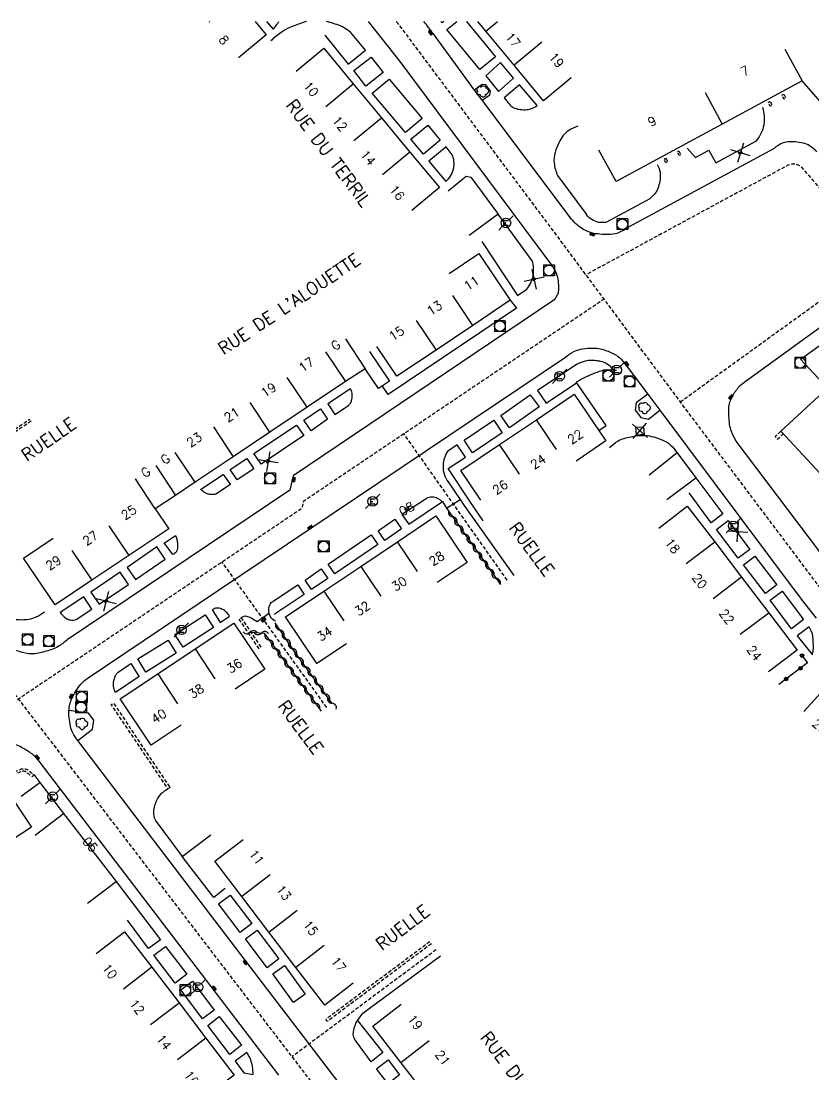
# Model space of a CAD drawing. Header units: millimetres. Extents: x 155999 to 157001, y 123000 to 124001.
# Drawn here: x 156659.5 to 156770.1, y 123853 to 124000.1 of the extents above; entities that cross this region are included whole.
import ezdxf
from ezdxf.enums import TextEntityAlignment as Align

# ---------------------------------------------------------------- set-up
doc = ezdxf.new("R2010")
doc.units = ezdxf.units.MM
doc.linetypes.add('DASHED', pattern=[0.75, 0.5, -0.25])
doc.layers.get('0').update_dxf_attribs({"linetype": 'CONTINUOUS'})
for name, color, linetype in [('W0001', 6, 'DASHED'), ('W0008', 7, 'CONTINUOUS'), ('W0017', 7, 'CONTINUOUS'), ('W0100', 7, 'CONTINUOUS'), ('W0112', 1, 'DASHED'), ('W0300', 7, 'CONTINUOUS'), ('W0310', 3, 'CONTINUOUS'), ('W0322', 7, 'CONTINUOUS'), ('W0400', 7, 'CONTINUOUS'), ('W0420', 7, 'CONTINUOUS'), ('W0471', 7, 'CONTINUOUS'), ('W0989', 7, 'CONTINUOUS'), ('W0991', 7, 'CONTINUOUS'), ('W1102', 7, 'CONTINUOUS')]:
    doc.layers.add(name, color=color, linetype=linetype)
doc.styles.get("Standard").update_dxf_attribs({"font": 'romans.shx', "width": 0.85})

# ---------------------------------------------------------------- blocks, each defined once
blk = doc.blocks.new('T400')
for p, q in [((-0.15, 0.3), (0.15, 0.3)), ((-0.15, -0.25), (-0.15, 0.3)), ((-0.15, 0.15), (0.15, 0.15)), ((-0.15, 0), (0.15, 0)), ((0.15, 0.3), (0.15, -0.25)), ((-0.15, -0.15), (0.15, -0.15)), ((-0.15, -0.25), (-0.15, -0.3)), ((-0.15, -0.3), (0.15, -0.3)), ((0.15, -0.3), (0.15, -0.25))]:
    blk.add_line(p, q)
blk = doc.blocks.new('t991o')
at = {"color": 0, "linetype": 'Continuous'}
for p, q in [((-1, 1), (1, -1)), ((-1, -1), (1, 1))]:
    blk.add_line(p, q, dxfattribs=at)
blk = doc.blocks.new('t310o')
at = {"color": 0, "linetype": 'Continuous'}
for centre, start, end in [((-0.5, 0.38), 216.8699, 323.1304), ((0.5, -0.37), 36.8699, 143.1303)]:
    blk.add_arc(centre, 0.625, start, end, dxfattribs=at)
blk = doc.blocks.new('T420')
for p, q in [((0.75, 0.75), (-0.75, 0.75)), ((-0.75, 0.75), (-0.75, -0.75)), ((0.75, 0.75), (0.75, -0.75)), ((0.75, -0.75), (-0.75, -0.75))]:
    blk.add_line(p, q)
blk.add_ellipse((0, 0), major_axis=(-0.53, 0.53), ratio=1, start_param=3.926991, end_param=10.210176)
blk = doc.blocks.new('T471')
for p, q in [((-0.333334, 0.333334), (-0.333334, -0.333334)), ((-0.333334, 0.333334), (0.333334, 0.333334)), ((-0.333334, 0), (0, 0)), ((0.500001, 0.500001), (1.000002, 1.000002)), ((-0.500001, -0.500001), (-1.000002, -1.000002)), ((-0.333334, -0.333334), (0.333334, -0.333334))]:
    blk.add_line(p, q)
blk.add_ellipse((0, 0), major_axis=(0.471405, 0.471405), ratio=1, start_param=5.4977871438, end_param=11.780972451)
blk = doc.blocks.new('T300')
for p, q in [((-0.8, 0.51), (-0.86, 0.34)), ((-0.86, 0.34), (-0.86, 0.17)), ((-0.86, 0.17), (-0.74, 0.06)), ((-0.69, 0.63), (-0.8, 0.51)), ((-0.8, -0.06), (-0.74, 0.06)), ((-0.74, 0.06), (-0.69, 0.11)), ((-0.57, 0.69), (-0.69, 0.63)), ((-0.46, 0.69), (-0.57, 0.69)), ((-0.29, 0.63), (-0.46, 0.69)), ((-0.29, 0.63), (-0.17, 0.74)), ((-0.23, 0.57), (-0.29, 0.63)), ((-0.17, 0.74), (-0.06, 0.8)), ((-0.06, 0.8), (0.06, 0.8)), ((0.06, 0.8), (0.23, 0.74)), ((0.23, 0.74), (0.34, 0.63)), ((0.34, 0.63), (0.4, 0.51)), ((0.46, 0.46), (0.34, 0.46)), ((0.4, 0.51), (0.4, 0.46)), ((0.57, 0.4), (0.46, 0.46)), ((0.57, 0.4), (0.69, 0.29)), ((0.69, 0.29), (0.74, 0.17)), ((0.74, 0.06), (0.69, -0.17)), ((0.74, 0.17), (0.74, 0.06)), ((-0.8, -0.17), (-0.8, -0.06)), ((-0.8, -0.23), (-0.8, -0.17)), ((-0.74, -0.34), (-0.8, -0.23)), ((-0.69, -0.4), (-0.74, -0.34)), ((-0.51, -0.46), (-0.69, -0.4)), ((-0.4, -0.46), (-0.51, -0.46)), ((-0.4, -0.46), (-0.34, -0.46)), ((-0.34, -0.46), (-0.34, -0.4)), ((-0.34, -0.51), (-0.34, -0.46)), ((-0.29, -0.63), (-0.34, -0.51)), ((-0.17, -0.74), (-0.29, -0.63)), ((-0.06, -0.8), (-0.17, -0.74)), ((0.06, -0.8), (-0.06, -0.8)), ((0.17, -0.74), (0.06, -0.8)), ((0.23, -0.69), (0.17, -0.74)), ((0.29, -0.46), (0.23, -0.46)), ((0.29, -0.63), (0.23, -0.69)), ((0.46, -0.4), (0.29, -0.46)), ((0.34, -0.51), (0.29, -0.63)), ((0.34, -0.51), (0.34, -0.46)), ((0.57, -0.34), (0.46, -0.4)), ((0.63, -0.29), (0.57, -0.34)), ((0.69, -0.17), (0.63, -0.29))]:
    blk.add_line(p, q)
blk = doc.blocks.new('t322o')
at = {"color": 0, "linetype": 'Continuous'}
for radius in [0.25, 0.15]:
    blk.add_circle((0, 0), radius, dxfattribs=at)

msp = doc.modelspace()

# ---------------------------------------------------------------- linework, layer by layer
at = {"layer": 'W0001', "flags": 128}
for points in [[(156711.82, 124000, -0.001212), (156712.23, 123999.46), (156734.75, 123969.36), (156751.66, 123946.58), (156770.71, 123921.23, 0.0711), (156793.36, 123898.68)], [(156751.42, 123946.9), (156786.61, 123972.32, -0.388264), (156773.42, 123973.86), (156768.27, 123979.81, 0.260388), (156766.25, 123979.83), (156738.25, 123964.64)], [(156745.17, 123794.22, -0.020477), (156732.02, 123810.07), (156664.75, 123898.11), (156653.42, 123912.87), (156639.92, 123930.47, 0.062431), (156613.96, 123956.77), (156608.77, 123960.69), (156590.49, 123972.88)]]:
    msp.add_lwpolyline(points, format="xyb", dxfattribs=at)
for points in [[(156505.17, 123785.95), (156582.99, 123852.66), (156595.98, 123863.08), (156616.57, 123876.91), (156651.85, 123900.58), (156667.36, 123911.04), (156698.69, 123932.1), (156698.93, 123933.1), (156740.77, 123961.26)], [(156727.28, 123922.05), (156712.86, 123942.48)], [(156702.11, 123904.27), (156687.5, 123924.58)], [(156717.36, 123870.44), (156697.29, 123855.53)]]:
    msp.add_lwpolyline(points, dxfattribs=at)
at = {"layer": 'W0008', "flags": 128}
for points in [[(156707.89, 124000), (156712.33, 123994.43), (156733.25, 123966.31, -0.062376), (156734.02, 123965.13, -0.07802), (156734.35, 123964.05, -0.027286), (156734.44, 123963, -0.042764), (156734.41, 123962.32, -0.092445), (156734.21, 123961.73, -0.062538), (156733.68, 123961), (156697.42, 123936.58), (156696.96, 123934.58), (156665.89, 123913.69, -0.041025), (156664.63, 123912.77, -0.058711), (156663.63, 123912.31, -0.025143), (156661.9, 123911.84, -0.047234), (156660.94, 123911.73, -0.059609), (156660.27, 123911.79, -0.023922), (156658.66, 123912.23, -0.10357)], [(156770.48, 123981.83, 0.062542), (156769.48, 123982.65, 0.084012), (156768.58, 123983.03, 0.037827), (156767.5, 123983.19, 0.039756), (156766.46, 123983.19, 0.086476), (156765.58, 123982.96, 0.063055), (156764.53, 123982.3), (156744.12, 123971.23, -0.05891), (156742.83, 123970.53, -0.077687), (156741.74, 123970.28, -0.029786), (156740.84, 123970.27, -0.021966), (156739.62, 123970.39, -0.101076), (156737.95, 123970.98, -0.080312), (156736.25, 123972.42), (156723.79, 123989.03), (156722.75, 123990.43), (156716.99, 123998.26, 0.002629), (156715.68, 124000)], [(156795.24, 123901.02, -0.029046), (156787.6, 123907.35, -0.00079), (156783.27, 123911.45, -0.006962), (156782.79, 123911.92, -0.007949), (156782.38, 123912.34, -0.000783), (156778.3, 123916.71, -0.014197), (156776.65, 123918.6, -0.007776), (156773.78, 123922.17), (156759.26, 123941.42, -0.043432), (156758.59, 123942.78, -0.061859), (156758.33, 123943.81, -0.033502), (156758.2, 123946, -0.082932), (156758.36, 123946.88, -0.036185), (156758.62, 123947.49, -0.022007), (156759.17, 123948.43, -0.051502), (156759.67, 123949.05, -0.037907), (156760.48, 123949.75), (156771.79, 123957.93), (156774.96, 123960.23), (156788.36, 123969.89)], [(156716.23, 123835.62), (156690.89, 123868.83), (156675.96, 123888.38), (156667.36, 123899.63, -0.045132), (156666.69, 123900.71, -0.060324), (156666.37, 123901.61, -0.030296), (156666.16, 123902.88, -0.041124), (156666.14, 123903.83, -0.090807), (156666.56, 123905.5, -0.06572), (156667.81, 123907.52, -0.043121), (156668.17, 123907.89, -0.026794), (156668.83, 123908.4), (156686.87, 123920.53), (156735.43, 123953.15, -0.052875), (156736.59, 123953.93, -0.075968), (156737.52, 123954.25, -0.028027), (156738.89, 123954.42, -0.043202), (156739.79, 123954.4, -0.056385), (156740.77, 123954.19, -0.033609), (156742.31, 123953.54, -0.083334), (156743.14, 123952.93, -0.05673), (156744.06, 123951.74), (156746.92, 123947.98), (156745.29, 123946.78), (156745.16, 123945.77), (156745.95, 123944.73), (156747.01, 123944.51), (156748.58, 123945.74), (156767.63, 123920.29, 0.006897), (156770.39, 123916.73, 0.012366)], [(156695.44, 123852.92), (156679.25, 123874.15), (156662.15, 123896.58, 0.030246), (156661.44, 123897.38, 0.044741), (156660.89, 123897.85, 0.029268), (156659.54, 123898.68, 0.046001), (156658.62, 123899.08, 0.072264), (156657.61, 123899.24, 0.039976), (156655.78, 123899.14, 0.066622), (156654.94, 123898.9, 0.045618), (156653.82, 123898.3), (156619.4, 123875.19), (156598.41, 123861.07, 0.032365), (156597.6, 123860.26, 0.05201), (156597.18, 123859.67, 0.028708), (156596.46, 123858.18, 0.042845), (156596.12, 123857.12, 0.052798), (156596.02, 123856.31, 0.031574), (156596.09, 123854.94, 0.09776), (156596.4, 123853.96, 0.068517), (156597.27, 123852.79)]]:
    msp.add_lwpolyline(points, format="xyb", dxfattribs=at)
for points in [[(156772, 123948.83), (156768.21, 123952.88), (156771.49, 123955.19), (156775.01, 123951.35)], [(156746.92, 123947.98), (156748.58, 123945.74)], [(156659.49, 123891.9), (156662.08, 123893.8)]]:
    msp.add_lwpolyline(points, dxfattribs=at)
at = {"layer": 'W0017', "flags": 128}
for points in [[(156693.73, 124000), (156694.62, 123998.92, 0.046667), (156695.21, 123999.64, 0.039562), (156695.41, 124000)], [(156699.27, 124000, 0.014711), (156698.96, 123999.91, 0.02463), (156696.94, 123999.15, 0.051851), (156695.75, 123998.48, 0.038165), (156694.32, 123997.3)], [(156701.84, 123998.1), (156705.1, 123994.05), (156707.54, 123995.98), (156705.43, 123998.51, 0.026402), (156704.59, 123999.09, 0.042313), (156704.02, 123999.38, 0.0418), (156702.03, 124000, 0.0418)], [(156752.39, 123982.32), (156753.55, 123981.02), (156755.42, 123982.04), (156756.4, 123980.27), (156762.06, 123983.33, 0.066853), (156762.75, 123984.4, 0.066853), (156763.14, 123985.62, 0.062509), (156763.19, 123986.81, 0.062509), (156762.95, 123987.98)], [(156737.13, 123985.38, 0.065854), (156735.88, 123984.78, 0.087697), (156735.11, 123984.07, 0.049607), (156734.49, 123983.07, 0.040522), (156733.97, 123981.73, 0.099819), (156733.84, 123980.28, 0.078197), (156734.33, 123978.49), (156738.36, 123973.06)], [(156748.22, 123980.04, -0.048272), (156748.56, 123979.27, -0.070574), (156748.65, 123978.71, -0.050422), (156748.58, 123977.73, -0.044387), (156748.29, 123976.65, -0.081539), (156747.93, 123976.01, -0.057409), (156747.19, 123975.27), (156741.16, 123971.99)], [(156723.76, 123969.3), (156728.71, 123961.77), (156730.02, 123962.64, 0.062833), (156730.59, 123963.54, 0.062833), (156730.91, 123964.55, 0.061205), (156730.97, 123965.58, 0.061205), (156730.78, 123966.6), (156726.03, 123973.11), (156722, 123970.15)], [(156741.16, 123971.99, -0.051062), (156740.61, 123971.93, -0.051062), (156740.06, 123971.97, -0.09588), (156739.1, 123972.35, -0.09588), (156738.36, 123973.06)], [(156740.07, 123942.91), (156741.11, 123943.64), (156736.95, 123949.61, -0.427752), (156736.97, 123949.7, -0.027055), (156738.07, 123950.31, -0.012458), (156738.89, 123950.69, -0.009658), (156739.97, 123951.13, -0.065012), (156740.76, 123951.32, -0.038156), (156742.14, 123951.37, 0.068446), (156741.3, 123952.15, 0.092407), (156740.52, 123952.5, 0.0246), (156739.87, 123952.63, 0.022042), (156739.13, 123952.7, 0.076241), (156738.18, 123952.61, 0.059581), (156737.04, 123952.17), (156731.54, 123948.49), (156732.75, 123946.73), (156736.94, 123949.59)], [(156703.22, 123945.13), (156705.14, 123946.41, 0.061056), (156705.46, 123946.78, 0.092293), (156705.59, 123947.07, 0.038991), (156705.66, 123947.5, 0.034877), (156705.66, 123947.98, 0.061827), (156705.6, 123948.32, 0.045217), (156705.42, 123948.75), (156702.27, 123946.63), (156703.26, 123945.14)], [(156741.57, 123940.56, -0.046036), (156742.73, 123941.43, -0.069289), (156743.6, 123941.82, -0.039834), (156745.51, 123942.2, -0.058301), (156746.83, 123942.2, -0.051842), (156748.02, 123941.94, -0.040238), (156749.47, 123941.33, -0.073899), (156750.09, 123940.88, -0.040285), (156751, 123939.82), (156747.09, 123936.7)], [(156723.93, 123930.29), (156722.27, 123932.79), (156719.05, 123937.6), (156721.48, 123939.19), (156720.31, 123940.93), (156718.98, 123940.01, 0.067656), (156718.53, 123939.09, 0.067656), (156718.35, 123938.1, 0.083059), (156718.5, 123936.86, 0.083059), (156719.04, 123935.74), (156720.71, 123933.31), (156721.16, 123932.66), (156728.21, 123922.68)], [(156649.18, 123936.84, 0.048516), (156648.17, 123936.01, 0.072736), (156647.65, 123935.31, 0.044484), (156647.17, 123934.19, 0.029331), (156646.71, 123932.42, 0.084599), (156646.65, 123930.72, 0.063994), (156647.24, 123928.57), (156649.38, 123925.73), (156652.59, 123921.49), (156654.93, 123918.52, 0.071678), (156656.27, 123917.26, 0.098468), (156657.5, 123916.73, 0.043921), (156659.13, 123916.52, 0.049353), (156660.59, 123916.6, 0.071226), (156661.57, 123916.9, 0.052299), (156662.75, 123917.62)], [(156718.25, 123932.98, 0.042422), (156717.9, 123933.25, 0.034048), (156717.41, 123933.51, 0.150836), (156716.61, 123933.61, 0.119237), (156715.69, 123933.2), (156712.6, 123931.2), (156713.57, 123929.84), (156718.27, 123932.99), (156718.81, 123932.09), (156720.71, 123933.31)], [(156679.45, 123927.21), (156681, 123928.27, -0.036901), (156681.19, 123927.75, -0.045024), (156681.27, 123927.3, -0.029574), (156681.29, 123926.7, -0.041721), (156681.25, 123926.28, -0.134497), (156681.09, 123925.95, -0.083176), (156680.64, 123925.59), (156679.43, 123927.24)], [(156695, 123916.29, -0.142347), (156694.28, 123916.92, -0.142347), (156694.01, 123917.84, -0.095594), (156694.14, 123918.47, -0.095594), (156694.48, 123919.02), (156698.07, 123921.38), (156698.94, 123920.01), (156694.78, 123917.24)], [(156686.15, 123917.84), (156687.23, 123916.14), (156688.54, 123917, 0.041903), (156688.32, 123917.33, 0.05206), (156688.1, 123917.57, 0.063801), (156687.54, 123917.95, 0.073429), (156686.98, 123918.13, 0.120794), (156686.61, 123918.11, 0.079995), (156686.12, 123917.86)], [(156690.15, 123916.78, -0.088672), (156690.61, 123917.01, -0.136655), (156690.94, 123917.02, -0.024373), (156691.21, 123916.93, -0.017121), (156691.58, 123916.79), (156692.39, 123916.26), (156694.14, 123917.48)], [(156675.92, 123908.57), (156672.65, 123906.35, -0.079264), (156672.36, 123907.25, -0.101926), (156672.4, 123907.99, -0.020022), (156672.58, 123908.57, -0.043445), (156672.7, 123908.83, -0.051992), (156672.82, 123909, -0.034015), (156673.03, 123909.21), (156674.78, 123910.38), (156675.93, 123908.56)], [(156679.96, 123892.89, 0.074193), (156678.94, 123892.16, 0.096321), (156678.39, 123891.36, 0.027888), (156678.1, 123890.56, 0.037144), (156677.96, 123889.94, 0.076282), (156677.96, 123889.33, 0.055625), (156678.18, 123888.52), (156681.96, 123883.48), (156685.94, 123886.5)], [(156706.42, 123860.57), (156709.92, 123856.11), (156708.29, 123854.81), (156706.26, 123857.59, -0.061856), (156705.89, 123858.24, -0.112834), (156705.82, 123858.64, -0.061612), (156706.03, 123859.78, -0.080655), (156706.42, 123860.57), (156707.16, 123861.61), (156707.16, 123861.61), (156718, 123869.6)], [(156690.97, 123856.12), (156689.32, 123854.88), (156690.56, 123853.26), (156691.82, 123853.02, 0.031958), (156691.81, 123853.7, 0.031958), (156691.7, 123854.38, 0.044284), (156691.42, 123855.28, 0.044284), (156690.98, 123856.12)]]:
    msp.add_lwpolyline(points, format="xyb", dxfattribs=at)
for points in [[(156718.44, 124000), (156718.21, 123999.81), (156718.05, 124000)], [(156718.44, 124000), (156718.21, 123999.81), (156718.05, 124000)], [(156721.59, 124000), (156721.59, 124000), (156721.59, 124000), (156725.68, 123995.06), (156723.49, 123993.31), (156718.87, 123998.9), (156720.25, 124000)], [(156723.79, 123989.03), (156724.88, 123989.79), (156724.95, 123990.29), (156724.29, 123991.17), (156723.8, 123991.22), (156722.75, 123990.43)], [(156719.07, 123976.38), (156721.58, 123978.43), (156722.23, 123978.26), (156726.03, 123973.11)], [(156727.72, 123961.1), (156728.6, 123959.99), (156710.68, 123947.96), (156709.89, 123949.1)], [(156708.07, 123953.95), (156710.88, 123949.82), (156709.35, 123948.78), (156707.47, 123951.54)], [(156751, 123939.82), (156753.59, 123936.29), (156757.38, 123931.31), (156755.75, 123930.05), (156752.67, 123934.21)], [(156749.58, 123933.29), (156753.59, 123936.29)], [(156667.36, 123899.63), (156669.44, 123901.24), (156669.6, 123902.49), (156668.87, 123903.45), (156666.14, 123903.83)], [(156661.26, 123894.89), (156662.08, 123893.8), (156665.39, 123889.48), (156672.71, 123879.99), (156678.92, 123871.82), (156677.24, 123870.64), (156674.33, 123874.56)], [(156661.43, 123886.43), (156665.39, 123889.48)], [(156687.94, 123879.01), (156686.34, 123877.74), (156681.96, 123883.48)], [(156668.74, 123876.95), (156672.71, 123879.99)]]:
    msp.add_lwpolyline(points, dxfattribs=at)
for points in [[(156710, 123992.88), (156707.59, 123991), (156705.91, 123993.15), (156708.31, 123995.03)], [(156726.38, 123994.26), (156724.29, 123992.42), (156726.09, 123990.25), (156728.18, 123992.1)], [(156713.08, 123984.51), (156708.47, 123990), (156710.82, 123991.97), (156715.43, 123986.48)], [(156717.96, 123983.42), (156715.6, 123981.47), (156713.85, 123983.58), (156716.21, 123985.53)], [(156730.51, 123947.92), (156731.73, 123946.2), (156727.62, 123943.29), (156726.4, 123945.01)], [(156698.91, 123944.36), (156701.22, 123945.96), (156702.24, 123944.49), (156699.93, 123942.89)], [(156692.95, 123938.22), (156691.96, 123939.7), (156697.91, 123943.68), (156698.9, 123942.2)], [(156726.6, 123942.6), (156722.46, 123939.82), (156721.28, 123941.57), (156725.42, 123944.35)], [(156688.66, 123937.48), (156690.95, 123939.01), (156691.92, 123937.56), (156689.63, 123936.03)], [(156712.56, 123929.18), (156710.23, 123927.58), (156709.3, 123928.93), (156711.63, 123930.54)], [(156759.54, 123925.11), (156756.49, 123929.11), (156758.1, 123930.34), (156761.15, 123926.33)], [(156708.31, 123928.36), (156709.23, 123927.02), (156703.23, 123922.91), (156702.31, 123924.25)], [(156679.58, 123924.97), (156678.41, 123926.66), (156674.28, 123923.82), (156675.45, 123922.13)], [(156764.9, 123921.4), (156763.32, 123920.19), (156760.26, 123924.17), (156761.83, 123925.38)], [(156673.29, 123923.14), (156669.2, 123920.36), (156670.35, 123918.66), (156674.44, 123921.44)], [(156702.25, 123922.26), (156699.99, 123920.71), (156699.08, 123922.04), (156701.34, 123923.59)], [(156766.98, 123915.26), (156763.99, 123919.23), (156765.66, 123920.48), (156768.65, 123916.52)], [(156685.14, 123917.19), (156686.29, 123915.41), (156682.07, 123912.67), (156680.92, 123914.45)], [(156679.98, 123913.66), (156681.11, 123911.85), (156676.88, 123909.21), (156675.75, 123911.03)], [(156687.02, 123876.84), (156688.63, 123878.07), (156691.66, 123874.1), (156690.05, 123872.87)], [(156692.4, 123873.19), (156695.43, 123869.17), (156693.79, 123867.94), (156690.76, 123871.95)], [(156680.97, 123865.79), (156678.01, 123869.68), (156679.63, 123870.92), (156682.6, 123867.03)], [(156694.61, 123867.09), (156696.24, 123868.27), (156699.11, 123864.27), (156697.48, 123863.1)], [(156681.77, 123864.83), (156683.38, 123866.04), (156686.41, 123862.03), (156684.8, 123860.81)], [(156690.23, 123857.11), (156688.61, 123855.85), (156685.5, 123859.86), (156687.12, 123861.11)], [(156709.07, 123853.81), (156710.67, 123855.06), (156712.28, 123853), (156710.67, 123851.75)]]:
    msp.add_lwpolyline(points, close=True, dxfattribs=at)
for points in [[(156730.08, 123987.71, 0.076053), (156730.7, 123987.86, 0.056983), (156731.45, 123988.28), (156729.03, 123991.17), (156726.86, 123989.37), (156727.44, 123988.63, 0.057062), (156727.93, 123988.13, 0.084305), (156728.34, 123987.9, 0.060232), (156729.1, 123987.72, 0.04847)], [(156718.72, 123977.66, 0.088237), (156719.44, 123978.51, 0.088237), (156719.83, 123979.56, 0.074624), (156719.86, 123980.5, 0.074624), (156719.61, 123981.41), (156718.77, 123982.53), (156716.37, 123980.52)], [(156686.01, 123933.97, -0.06815), (156685.41, 123934.1, -0.05537), (156685.04, 123934.28, -0.033043), (156684.49, 123934.7), (156687.65, 123936.8), (156688.67, 123935.39), (156686.64, 123934.01, -0.065397)], [(156668.2, 123919.69), (156664.91, 123917.52, 0.07634), (156665.71, 123916.74, 0.122333), (156666.36, 123916.48, 0.056663), (156666.76, 123916.47, 0.054081), (156667.16, 123916.55), (156669.33, 123917.99)], [(156767.75, 123914.24), (156769.88, 123911.6, 0.018273), (156769.99, 123912.24, 0.031993), (156770.01, 123912.62, 0.015945), (156769.99, 123913.42, 0.015022), (156769.92, 123914.28, 0.063395), (156769.8, 123914.74, 0.03467), (156769.44, 123915.51)]]:
    msp.add_lwpolyline(points, format="xyb", close=True, dxfattribs=at)
at = {"layer": 'W0100', "flags": 128}
for points in [[(156692.13, 124000), (156693.67, 123998.13), (156689.82, 123994.94)], [(156736.22, 123992.13), (156732.37, 123988.94), (156728.26, 123993.91), (156724.33, 123998.64), (156723.21, 124000)], [(156697.86, 123993.07), (156701.7, 123996.26), (156705.82, 123991.32), (156709.76, 123986.57), (156713.72, 123981.78), (156717.83, 123976.82), (156713.98, 123973.63)], [(156784.13, 123979.13), (156780.1, 123984.62), (156776.72, 123982.21), (156768.43, 123991.74), (156757.3, 123985.69), (156742.49, 123977.66), (156740.1, 123982.06)], [(156831.61, 123955.29), (156828.96, 123952.84), (156824.87, 123957.23), (156812.3, 123970.73), (156811.99, 123971.07), (156812.12, 123971.19), (156805.33, 123978.47), (156805.98, 123979.08), (156805.71, 123979.38), (156802.07, 123975.97), (156799.7, 123973.86), (156796.91, 123971.38), (156796.66, 123971.67), (156775.01, 123951.35), (156772, 123948.83), (156765.47, 123942.81), (156769.8, 123938.17), (156773.31, 123934.35), (156776.99, 123937.74)], [(156719.18, 123964.82), (156723.32, 123967.62), (156727.72, 123961.1), (156722.49, 123957.59), (156717.36, 123954.14), (156711.9, 123950.49), (156709.12, 123954.64)], [(156704.74, 123955.73), (156707.47, 123951.54), (156704.72, 123949.75), (156699.37, 123946.16), (156694.19, 123942.69), (156689.07, 123939.26), (156683.74, 123935.69), (156681.03, 123933.86), (156678.17, 123931.99), (156680.07, 123929.21), (156674.49, 123925.48), (156669.32, 123922.02), (156664.21, 123918.58), (156659.8, 123925.1), (156663.95, 123927.9)], [(156723.6, 123933.19), (156720.82, 123937.34), (156726.24, 123940.97), (156731.36, 123944.43), (156736.64, 123947.98), (156741.05, 123941.46), (156736.91, 123938.66)], [(156748.45, 123929.31), (156752.41, 123932.37), (156756.25, 123927.39), (156760, 123922.44), (156763.78, 123917.49), (156767.74, 123912.27), (156763.75, 123909.25)], [(156704.88, 123913.16), (156700.73, 123910.38), (156696.36, 123916.9), (156701.71, 123920.49), (156706.86, 123923.96), (156711.97, 123927.4), (156717.34, 123931.01), (156721.7, 123924.48), (156717.54, 123921.7)], [(156681.78, 123901.8), (156677.63, 123899.01), (156673.29, 123905.45), (156678.53, 123908.95), (156683.74, 123912.43), (156689.14, 123916.04), (156693.49, 123909.6), (156689.34, 123906.8)], [(156768.66, 123903.71), (156772.05, 123907.39), (156776.61, 123903.18), (156781.3, 123898.87), (156786.08, 123894.45), (156782.68, 123890.78)], [(156624.98, 123866.97), (156622.19, 123871.12), (156626.67, 123874.12), (156630.92, 123876.96), (156635.17, 123879.81), (156639.44, 123882.67), (156643.72, 123885.53), (156647.99, 123888.39), (156652.2, 123891.21), (156656.54, 123894.12), (156660.91, 123887.56), (156656.75, 123884.79)], [(156705.8, 123865.76), (156701.84, 123862.71), (156697.78, 123867.99), (156694.02, 123872.92), (156690.25, 123877.86), (156686.48, 123882.79), (156690.45, 123885.83)], [(156669.93, 123869.93), (156673.89, 123872.97), (156677.71, 123868), (156681.5, 123863.05), (156685.26, 123858.13), (156689.19, 123852.96), (156685.21, 123849.93)], [(156727.93, 123842.82), (156723.96, 123839.78), (156720.06, 123844.87), (156716.2, 123849.88), (156712.46, 123854.73), (156708.54, 123859.8), (156712.49, 123862.86)]]:
    msp.add_lwpolyline(points, dxfattribs=at)
for points in [[(156759.71, 123981.46), (156759.59, 123981.68), (156759.95, 123981.88), (156760.07, 123981.66)], [(156731.24, 123964.14), (156731.02, 123963.79), (156730.87, 123963.9), (156731.09, 123964.24)], [(156745.24, 123943.37), (156746.33, 123943.45), (156746.41, 123942.36), (156745.31, 123942.28)], [(156693.85, 123938.38), (156693.7, 123938.59), (156694.04, 123938.84), (156694.19, 123938.63)], [(156713.03, 123932), (156713.39, 123932.2), (156713.51, 123931.99), (156713.15, 123931.78)], [(156759.67, 123928.67), (156759.54, 123928.55), (156759.26, 123928.87), (156759.39, 123928.99)], [(156671.59, 123919.08), (156671.22, 123918.86), (156671.1, 123919.08), (156671.46, 123919.29)], [(156669.35, 123885.07), (156669.14, 123884.87), (156668.86, 123885.17), (156669.07, 123885.37)]]:
    msp.add_lwpolyline(points, close=True, dxfattribs=at)
at = {"layer": 'W0112', "flags": 128}
for points in [[(156763.98, 123988.85), (156764.29, 123988.33), (156764.03, 123988.17), (156763.72, 123988.69)], [(156765.9, 123989.84), (156766.16, 123989.31), (156765.88, 123989.17), (156765.62, 123989.71)], [(156751.25, 123981.94), (156751.54, 123981.41), (156751.3, 123981.28), (156751.02, 123981.81)], [(156749.4, 123980.92), (156749.69, 123980.4), (156749.44, 123980.26), (156749.15, 123980.78)], [(156680.25, 123893.09), (156679.96, 123892.89), (156672.04, 123904.68), (156672.34, 123904.88)]]:
    msp.add_lwpolyline(points, close=True, dxfattribs=at)
for points in [[(156660.88, 123944.22), (156653.98, 123939.61), (156649.38, 123936.54), (156649.18, 123936.84), (156653.78, 123939.9), (156660.67, 123944.5)], [(156765.47, 123942.81), (156764.69, 123942.07), (156765.01, 123941.7), (156765.81, 123942.45)], [(156692.7, 123912.44), (156689.9, 123916.59), (156690.15, 123916.78), (156692.95, 123912.63)], [(156716.5, 123871.57), (156701.99, 123860.73)], [(156716.71, 123871.28), (156702.2, 123860.45), (156702, 123860.64)]]:
    msp.add_lwpolyline(points, dxfattribs=at)
msp.add_lwpolyline([(156657.65, 123894.52), (156657.51, 123894.84), (156659.38, 123895.63, -0.278697), (156660.51, 123895.46, 0.021853), (156661.26, 123894.89), (156661.05, 123894.6, -0.021853), (156660.28, 123895.18, 0.278697), (156659.51, 123895.3)], format="xyb", close=True, dxfattribs=at)
at = {"layer": 'W0310'}
msp.add_line((156718.81, 123932.09), (156726.35, 123921.42), dxfattribs=at)
at = {"layer": 'W0310', "flags": 128}
for points in [[(156702.89, 123904.8), (156697.72, 123911.94), (156694.91, 123916.06)], [(156691.43, 123914.75), (156693.4, 123914.62), (156701.32, 123903.75)]]:
    msp.add_lwpolyline(points, dxfattribs=at)
at = {"layer": 'W0322', "flags": 128}
msp.add_lwpolyline([(156768.42, 123911.5), (156769.19, 123910.47), (156765.18, 123907.48)], dxfattribs=at)
at = {"layer": 'W1102'}
for p, q in [((156685.82, 124000), (156685.72, 123999.91)), ((156685.82, 124000), (156685.72, 123999.91)), ((156724.33, 123998.64), (156725.96, 124000)), ((156732.11, 123997.1), (156728.26, 123993.91)), ((156766.05, 123996.13), (156768.43, 123991.74)), ((156701.97, 123988.12), (156705.82, 123991.32)), ((156754.92, 123990.09), (156757.3, 123985.69)), ((156705.91, 123983.38), (156709.76, 123986.57)), ((156713.72, 123981.78), (156709.87, 123978.59)), ((156722.49, 123957.59), (156719.71, 123961.74)), ((156714.58, 123958.29), (156717.36, 123954.14)), ((156701.96, 123953.92), (156704.72, 123949.75)), ((156699.37, 123946.16), (156696.59, 123950.31)), ((156694.19, 123942.69), (156691.41, 123946.84)), ((156686.29, 123943.41), (156689.07, 123939.26)), ((156734.16, 123940.28), (156731.36, 123944.43)), ((156729.03, 123936.82), (156726.24, 123940.97)), ((156683.74, 123935.69), (156680.96, 123939.84)), ((156678.26, 123938.03), (156681.03, 123933.86)), ((156678.17, 123931.99), (156675.43, 123936.17)), ((156671.71, 123929.63), (156674.49, 123925.48)), ((156714.76, 123923.25), (156711.97, 123927.4)), ((156752.28, 123924.35), (156756.25, 123927.39)), ((156666.54, 123926.17), (156669.32, 123922.02)), ((156706.86, 123923.96), (156709.66, 123919.82)), ((156760, 123922.44), (156756.02, 123919.41)), ((156701.71, 123920.49), (156704.5, 123916.34)), ((156759.8, 123914.47), (156763.78, 123917.49)), ((156683.74, 123912.43), (156686.51, 123908.27)), ((156678.53, 123908.95), (156681.31, 123904.79)), ((156694.22, 123880.9), (156690.25, 123877.86)), ((156694.02, 123872.92), (156697.99, 123875.95)), ((156701.75, 123871.03), (156697.78, 123867.99)), ((156677.71, 123868), (156673.75, 123864.95)), ((156677.53, 123860.01), (156681.5, 123863.05)), ((156685.26, 123858.13), (156681.28, 123855.1)), ((156712.46, 123854.73), (156716.41, 123857.79))]:
    msp.add_line(p, q, dxfattribs=at)

# ---------------------------------------------------------------- block references
at = {"layer": 'W0300'}
for p in [(156723.92, 123990.23), (156746.49, 123946.04), (156667.98, 123901.96)]:
    msp.add_blockref('T300', p, dxfattribs=at)
at = {"layer": 'W0310'}
for p, rotation in [((156719.68, 123930.87), 305.2175929668678), ((156720.54, 123929.64), 305.2175929668678), ((156721.41, 123928.42), 305.2175929668678), ((156722.27, 123927.19), 305.2175929668678), ((156723.14, 123925.97), 305.2175929668678), ((156724, 123924.74), 305.2175929668678), ((156724.87, 123923.52), 305.2175929668678), ((156725.73, 123922.29), 305.2175929668678), ((156695.58, 123915.06), 124.3298929211518), ((156691.43, 123914.75), 356.0212225807481), ((156692.99, 123914.64), 356.0212225807481), ((156694.08, 123913.68), 306.0965173266047), ((156696.47, 123913.77), 124.3298929211518), ((156695, 123912.41), 306.0965173266047), ((156697.35, 123912.48), 124.3298929211518), ((156695.92, 123911.15), 306.0965173266047), ((156696.85, 123909.88), 306.0965173266047), ((156698.26, 123911.2), 125.9532127106498), ((156699.18, 123909.93), 125.9532127106498), ((156697.77, 123908.62), 306.0965173266047), ((156700.09, 123908.66), 125.9532127106498), ((156698.69, 123907.35), 306.0965173266047), ((156701.01, 123907.4), 125.9532127106498), ((156699.62, 123906.09), 306.0965173266047), ((156701.93, 123906.13), 125.9532127106498), ((156700.54, 123904.82), 306.0965173266047), ((156702.85, 123904.86), 125.9532127106498)]:
    msp.add_blockref('t310o', p, dxfattribs=dict(at, rotation=rotation))
at = {"layer": 'W0322'}
for p, rotation in [((156768.42, 123911.5), 306.7616203125349), ((156768.21, 123909.74), 216.7616203124366), ((156766.21, 123908.24), 216.7616203124366)]:
    msp.add_blockref('t322o', p, dxfattribs=dict(at, rotation=rotation))
at = {"layer": 'W0400'}
for p, rotation in [((156716.62, 123998.44), 216.1364450449781), ((156739.15, 123970.29), 252.6311159887465), ((156743.94, 123952.21), 35.19086728045282), ((156758.5, 123947.58), 137.607877587091), ((156697.5, 123936.09), 347.9260823821211), ((156699.8, 123929.42), 120.4456409391251), ((156699.82, 123929.4), 120.551242965445), ((156693.33, 123916.49), 128.1535855234292), ((156666.46, 123905.85), 334.5949645175012), ((156661.72, 123897.32), 40.54917374160304), ((156690.77, 123868.67), 215.4891006504889), ((156686.39, 123865.04), 215.0559866371841)]:
    msp.add_blockref('T400', p, dxfattribs=dict(at, rotation=rotation))
at = {"layer": 'W0420'}
for p in [(156743.36, 123971.7), (156733.12, 123965.26), (156726.26, 123957.49), (156768.16, 123952.37), (156741.4, 123950.57), (156744.37, 123949.75), (156694.2, 123936.22), (156701.68, 123926.74), (156701.68, 123926.73), (156660.37, 123913.72), (156663.32, 123913.5), (156667.92, 123905.72), (156667.83, 123904.28), (156682.35, 123864.78)]:
    msp.add_blockref('T420', p, dxfattribs=at)
at = {"layer": 'W0471'}
for p in [(156727.11, 123971.89), (156742.56, 123951.36), (156734.6, 123950.49), (156708.53, 123933.03), (156758.83, 123929.62), (156681.84, 123915.09), (156663.86, 123891.8), (156684.14, 123865.23)]:
    msp.add_blockref('T471', p, dxfattribs=at)
at = {"layer": 'W0991', "extrusion": (0, 0, -1)}
for p, rotation in [((-156759.83, 123981.67), 331.8621485107881), ((-156731.06, 123964.02), 32.58544327329371), ((-156745.82, 123942.87), 86.13602417126232), ((-156693.94, 123938.61), 323.710662105566), ((-156759.47, 123928.77), 48.31046949531865), ((-156671.34, 123919.08), 59.21202134703979)]:
    msp.add_blockref('t991o', p, dxfattribs=dict(at, rotation=rotation))

# ---------------------------------------------------------------- texts
at = {"layer": 'W0989'}
for s, rotation, p in [('RUE DU TERRIL', 306.8085, (156702.38, 123981.64)), ("RUE DE L'ALOUETTE", 33.8585, (156696.85, 123960.59)), ('RUELLE', 35.0585, (156663.29, 123941.71)), ('RUELLE', 306.8085, (156730.72, 123926.36)), ('RUELLE', 306.8085, (156698.47, 123901.5)), ('RUELLE', 37.4664, (156712.69, 123873.57)), ('RUE DU GURGEAT', 307.3847, (156730.4, 123850.5))]:
    msp.add_text(s, height=1.75, rotation=rotation, dxfattribs=at).set_placement(p, align=Align.MIDDLE)
at = {"layer": 'W0991'}
for s, rotation, p in [('8', 309.5534, (156687.77, 123997.43)), ('17', 309.6329, (156728.1, 123997.43)), ('19', 309.6329, (156734.17, 123994.61)), ('7', 28.4623, (156760.48, 123993.11)), ('10', 309.7664, (156699.92, 123990.59)), ('12', 309.715, (156703.94, 123985.75)), ('9', 28.4623, (156747.51, 123986.07)), ('14', 309.5901, (156707.89, 123980.99)), ('16', 309.6551, (156711.93, 123976.11)), ('11', 33.901, (156722.32, 123963.49)), ('13', 33.901, (156717.14, 123960.01)), ('15', 33.901, (156711.85, 123956.47)), ('G', 33.901, (156703.36, 123954.83)), ('17', 33.901, (156699.26, 123952.11)), ('19', 33.901, (156694, 123948.58)), ('21', 33.901, (156688.85, 123945.13)), ('23', 33.901, (156683.63, 123941.63)), ('22', 33.9786, (156736.79, 123942.06)), ('G', 33.901, (156679.59, 123938.92)), ('24', 34.0125, (156731.6, 123938.56)), ('G', 33.901, (156676.85, 123937.1)), ('26', 33.8296, (156726.31, 123935)), ('08', 28.4409, (156713.27, 123931.99)), ('25', 33.901, (156674.5, 123931.5)), ('27', 33.901, (156669.13, 123927.9)), ('18', 307.6579, (156750.37, 123926.82)), ('28', 33.9455, (156717.45, 123925.05)), ('29', 33.901, (156663.97, 123924.45)), ('20', 307.1472, (156754.14, 123921.9)), ('30', 33.8906, (156712.21, 123921.53)), ('32', 33.9561, (156707.08, 123918.08)), ('22', 307.3626, (156757.92, 123916.93)), ('34', 33.8553, (156701.82, 123914.55)), ('24', 307.131, (156761.77, 123911.86)), ('36', 33.7497, (156689.22, 123910.07)), ('38', 33.7436, (156683.91, 123906.53)), ('40', 33.7206, (156678.68, 123903.04)), ('26', 317.2942, (156770.94, 123901.61)), ('05', 313.1031, (156669.11, 123885.12)), ('11', 307.6601, (156692.33, 123883.37)), ('13', 307.6601, (156696.11, 123878.42)), ('15', 307.6601, (156699.87, 123873.49)), ('10', 307.521, (156671.84, 123867.44)), ('17', 307.6601, (156703.77, 123868.4)), ('12', 307.4764, (156675.64, 123862.48)), ('19', 307.6601, (156714.45, 123860.33)), ('14', 307.3043, (156679.4, 123857.56)), ('21', 307.6601, (156718.29, 123855.36)), ('16', 307.3017, (156683.25, 123852.51))]:
    msp.add_text(s, height=1.25, rotation=rotation, dxfattribs=at).set_placement(p, align=Align.MIDDLE)

doc.saveas('drawing.dxf')
